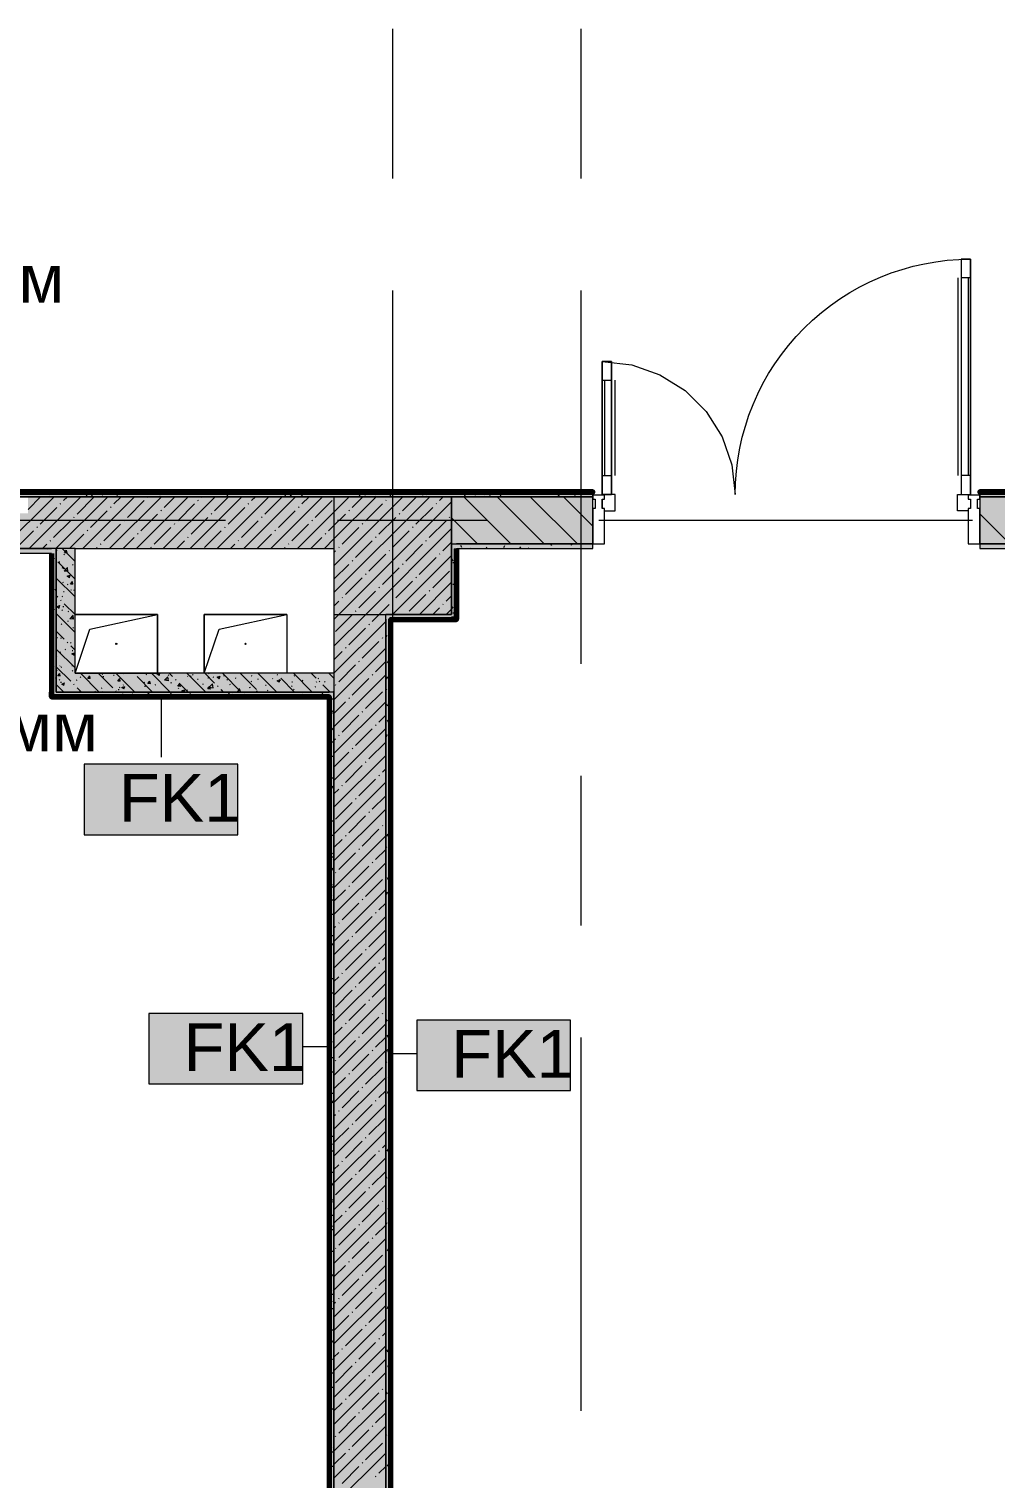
# Model space of a CAD drawing. Header units: millimetres. Extents: x -3817 to 677485, y -22715 to 103890.
# Drawn here: x 598300 to 602409, y 5602 to 11765 of the extents above; entities that cross this region are included whole.
import ezdxf

# ---------------------------------------------------------------- set-up
doc = ezdxf.new("R2010")
doc.units = ezdxf.units.MM
doc.layers.add('PDF _Геометрия', color=7, linetype='Continuous', true_color=0x1d1d1d)
doc.layers.add('PDF _Сплошная заливка', color=7, linetype='Continuous', true_color=0xffffff)
doc.layers.add('PDF _Текст', color=7, linetype='Continuous')
doc.styles.add('PDF GOST-Common', font='arial.ttf')

msp = doc.modelspace()

# ---------------------------------------------------------------- hatches: boundary and pattern name
at = {"layer": 'PDF _Сплошная заливка', "transparency": 33554559}
h = msp.add_hatch(color=256, dxfattribs=at)
h.paths.add_polyline_path([(608595.5, 9776.9), (609225.5, 9776.9), (609225.5, 9796.9), (604783.2, 9796.9), (604771.7, 9776.9), (607975.6, 9776.9)], flags=0)
h.paths.add_polyline_path([(604725.5, 9776.9), (604737, 9796.9), (602340.5, 9796.9), (602340.5, 9776.9), (604720.5, 9776.9)], flags=0)
h.paths.add_polyline_path([(600095.5, 9776.9), (600695.5, 9776.9), (600695.5, 9796.9), (594190.5, 9796.9), (594190.5, 9776.9), (599815.5, 9776.9)], flags=0)
h.paths.add_polyline_path([(592545.5, 9776.9), (592545.5, 9796.9), (590945.5, 9796.9), (590945.5, 9776.9), (591951.7, 9776.9)], flags=0)
for points in [[(599235.3, 9556.9), (599595.5, 9556.9), (599595.5, 9776.9), (598295.5, 9776.9), (598295.5, 9706.9), (597095.5, 9706.9), (597095.5, 9776.9), (595595.5, 9776.9), (595595.5, 9556.9), (598495.5, 9556.9)], [(599595.5, 9276.9), (600095.5, 9276.9), (600095.5, 9776.9), (599595.5, 9776.9), (599595.5, 9736.9)], [(598395.5, 9536.9), (598395.5, 9556.9), (596375.5, 9556.9), (596375.5, 9536.9), (597778.6, 9536.9)], [(598395.5, 8946.9), (598415.5, 8946.9), (598415.5, 9556.9), (598395.5, 9556.9), (598395.5, 9535.9)], [(599595.5, 2276.9), (599815.5, 2276.9), (599815.5, 9276.9), (599595.5, 9276.9), (599595.5, 3178.4)], [(599836.5, 9256.9), (600095.5, 9256.9), (600095.5, 9276.9), (599815.5, 9276.9), (599815.5, 9256.9), (599835.5, 9256.9)], [(599815.5, 2276.9), (599835.5, 2276.9), (599835.5, 9256.9), (599815.5, 9256.9), (599815.5, 3178.4)], [(599575.5, 8946.9), (599595.5, 8946.9), (599595.5, 9026.9), (598495.5, 9026.9), (598495.5, 8946.9), (599235.3, 8946.9)], [(599575.5, 8926.9), (599575.5, 8946.9), (598395.5, 8946.9), (598395.5, 8926.9), (599235.3, 8926.9)], [(599575.5, 2016.9), (599595.5, 2016.9), (599595.5, 8946.9), (599575.5, 8946.9), (599575.5, 2017.9)]]:
    msp.add_hatch(color=256, dxfattribs=at).paths.add_polyline_path(points)
h = msp.add_hatch(color=256, dxfattribs=at)
h.paths.add_polyline_path([(604075.5, 9576.9), (604095.5, 9576.9), (604095.5, 9776.9), (602340.5, 9776.9), (602340.5, 9576.9), (603605.5, 9576.9)], flags=0)
h.paths.add_polyline_path([(600692, 9576.9), (600695.5, 9576.9), (600695.5, 9776.9), (600095.5, 9776.9), (600095.5, 9576.9), (600115.5, 9576.9)], flags=0)
h = msp.add_hatch(color=256, dxfattribs=at)
h.paths.add_polyline_path([(604075.5, 9556.9), (604075.5, 9576.9), (602340.5, 9576.9), (602340.5, 9556.9), (603605.5, 9556.9)], flags=0)
h.paths.add_polyline_path([(600692, 9556.9), (600695.5, 9556.9), (600695.5, 9576.9), (600115.5, 9576.9), (600116.5, 9556.9)], flags=0)

# ---------------------------------------------------------------- linework, layer by layer
at = {"layer": 'PDF _Геометрия', "color": 253, "lineweight": 9, "true_color": 0xaaaaaa}
for points in [[(599845.5, 11130.3), (599845.5, 11765.3)], [(600645.5, 11130.3), (600645.5, 11765.3)], [(602246.5, 10706.9), (602246.5, 9866.9)], [(602300.5, 10706.9), (602260.5, 10706.9)], [(602290.5, 10706.9), (602290.5, 9866.9)], [(599845.5, 9066.5), (599845.5, 10654)], [(600645.5, 9066.5), (600645.5, 10654)], [(600735.5, 10271.9), (600775.5, 10271.9)], [(600745.5, 10271.9), (600745.5, 9866.9)], [(600789.5, 10271.9), (600789.5, 9866.9)], [(600735.5, 9866.9), (600775.5, 9866.9)], [(602300.5, 9866.9), (602260.5, 9866.9)], [(600745.5, 9716.9), (600790.5, 9716.9), (600790.5, 9786.9), (600735.5, 9786.9), (600735.5, 9783.9)], [(600735.5, 9766.9), (600735.5, 9726.9)], [(602290.5, 9716.9), (602245.5, 9716.9), (602245.5, 9786.9), (602300.5, 9786.9), (602300.5, 9783.9)], [(602300.5, 9766.9), (602300.5, 9726.9)], [(597546.4, 9676.9), (599133.9, 9676.9)], [(599610.2, 9676.9), (600245.2, 9676.9)], [(600721.4, 9676.9), (602308.9, 9676.9)], [(599845.5, 7955.3), (599845.5, 8590.3)], [(600645.5, 7955.3), (600645.5, 8590.3)], [(599845.5, 5891.5), (599845.5, 7479)], [(600645.5, 5891.5), (600645.5, 7479)]]:
    msp.add_lwpolyline(points, dxfattribs=at)
msp.add_lwpolyline([(600735.5, 9786.9), (600735.5, 10351.9), (600861.2, 10337.7), (600980.6, 10295.9), (601087.7, 10228.6), (601177.2, 10139.1), (601244.5, 10032), (601286.3, 9912.6), (601300.5, 9786.9, -0.414214), (602300.5, 10786.9), (602300.5, 9786.9)], format="xyb", dxfattribs=at)
for points in [[(602260.5, 9786.9), (602300.5, 9786.9), (602300.5, 10786.9), (602260.5, 10786.9), (602260.5, 9786.9), (602300.5, 9786.9), (602300.5, 10786.9), (602260.5, 10786.9)], [(600775.5, 9786.9), (600735.5, 9786.9), (600735.5, 10351.9), (600775.5, 10351.9), (600775.5, 9786.9), (600775.5, 10351.9), (600735.5, 10351.9), (600735.5, 9786.9)]]:
    msp.add_lwpolyline(points, close=True, dxfattribs=at)
at = {"layer": 'PDF _Геометрия', "color": 9, "lineweight": 9, "true_color": 0xc0c0c0}
for points in [[(600695.5, 9556.9), (600695.5, 9576.9), (600695.5, 9776.9), (600695.5, 9796.9), (594190.5, 9796.9), (594190.5, 9776.9), (594190.5, 9576.9), (594190.5, 9556.9), (595073.3, 9556.9)], [(599815.5, 9776.9), (600095.5, 9776.9), (600095.5, 9576.9), (600095.5, 9276.9), (599815.5, 9276.9)], [(603955, 9796.9), (602340.5, 9796.9), (602340.5, 9776.9), (602340.5, 9576.9), (602340.5, 9556.9), (604075.5, 9556.9)], [(600095.5, 9256.9), (600115.5, 9256.9), (600115.5, 9556.9)], [(596173.9, 8926.9), (596375.5, 8926.9), (596395.5, 8926.9), (596395.5, 9536.9), (598395.5, 9536.9)], [(599835.5, 2297.9), (599835.5, 9256.9)], [(598395.5, 8946.9), (598395.5, 8926.9), (599575.5, 8926.9)]]:
    msp.add_lwpolyline(points, dxfattribs=at)
at = {"layer": 'PDF _Геометрия', "color": 231, "lineweight": 70, "true_color": 0xff80c0}
msp.add_lwpolyline([(595725.5, 9797.9), (594192.1, 9797.9), (594192.1, 9796.9), (595725.5, 9796.9), (600695.5, 9796.9), (600695.5, 9797.9)], close=True, dxfattribs=at)
at = {"layer": 'PDF _Геометрия', "color": 7, "lineweight": 9}
for points in [[(599815.5, 9776.9), (595595.5, 9776.9)], [(600095.5, 9776.9), (599595.5, 9776.9), (599595.5, 9276.9), (600095.5, 9276.9)], [(600695.5, 9776.9), (600095.5, 9776.9)], [(604095.5, 9776.9), (602340.5, 9776.9)], [(599394.5, 9276.9), (599394.5, 9026.9), (599044.5, 9026.9), (599044.5, 9276.9)], [(599187.4, 8640.4), (598534.3, 8640.4), (598534.3, 8340.4), (599187.4, 8340.4)], [(599462.5, 7581), (598809.3, 7581), (598809.3, 7281), (599462.5, 7281)], [(600600, 7552.6), (599946.9, 7552.6), (599946.9, 7252.6), (600600, 7252.6)]]:
    msp.add_lwpolyline(points, close=True, dxfattribs=at)
at = {"layer": 'PDF _Геометрия', "lineweight": 9}
for points in [[(598186, 9556.9), (598406, 9776.9)], [(598295.5, 9723.3), (598349, 9776.9)], [(598300.1, 9556.9), (598520.1, 9776.9)], [(598414.1, 9556.9), (598634.1, 9776.9)], [(598432.4, 9746.3), (598434.8, 9748.6)], [(598446.7, 9760.5), (598463, 9776.9)], [(598503.7, 9703.5), (598575, 9774.8)], [(598528.2, 9556.9), (598748.2, 9776.9)], [(598642.2, 9556.9), (598862.2, 9776.9)], [(598660.5, 9746.3), (598691.1, 9776.9)], [(598717.6, 9689.2), (598788.8, 9760.5)], [(598756.3, 9556.9), (598976.3, 9776.9)], [(598803.1, 9774.8), (598805.2, 9776.9)], [(598870.3, 9556.9), (599090.3, 9776.9)], [(598874.4, 9732), (598919.2, 9776.9)], [(598931.4, 9675), (599002.7, 9746.3)], [(598984.4, 9556.9), (599204.4, 9776.9)], [(599016.9, 9760.5), (599019.3, 9762.9)], [(599031.2, 9774.8), (599033.3, 9776.9)], [(599088.2, 9717.7), (599147.3, 9776.9)], [(599098.4, 9556.9), (599318.4, 9776.9)], [(599212.5, 9556.9), (599432.5, 9776.9)], [(599230.8, 9746.3), (599233.2, 9748.6)], [(599245, 9760.5), (599261.4, 9776.9)], [(599302.1, 9703.5), (599373.3, 9774.8)], [(599326.5, 9556.9), (599546.5, 9776.9)], [(599440.6, 9556.9), (599595.5, 9711.8), (599660.6, 9776.9)], [(599458.9, 9746.3), (599489.5, 9776.9)], [(599515.9, 9689.2), (599587.2, 9760.5)], [(599554.6, 9556.9), (599595.5, 9597.7), (599774.6, 9776.9)], [(599595.5, 9483.7), (599888.7, 9776.9)], [(599595.5, 9369.6), (600002.7, 9776.9)], [(599595.5, 9255.6), (599616.7, 9276.9), (600095.5, 9755.6)], [(599601.4, 9774.8), (599603.5, 9776.9)], [(599672.7, 9732), (599717.6, 9776.9)], [(599729.7, 9675), (599801, 9746.3)], [(599815.3, 9760.5), (599817.7, 9762.9)], [(599829.5, 9774.8), (599831.6, 9776.9)], [(599886.6, 9717.7), (599945.7, 9776.9)], [(600029.1, 9746.3), (600031.5, 9748.6)], [(600043.4, 9760.5), (600059.7, 9776.9)], [(600346.9, 9576.9), (600146.9, 9776.9)], [(600488.3, 9576.9), (600288.3, 9776.9)], [(600629.7, 9576.9), (600429.7, 9776.9)], [(600695.5, 9652.6), (600571.2, 9776.9)], [(598346.9, 9660.7), (598418.2, 9732)], [(598489.5, 9689.2), (598491.8, 9691.6)], [(598560.7, 9646.5), (598632, 9717.7)], [(598646.3, 9732), (598648.6, 9734.4)], [(598703.3, 9675), (598705.7, 9677.3)], [(598774.6, 9632.2), (598845.9, 9703.5)], [(598860.1, 9717.7), (598862.5, 9720.1)], [(598988.4, 9618), (599059.7, 9689.2)], [(599074, 9703.5), (599076.3, 9705.9)], [(599145.2, 9660.7), (599216.5, 9732)], [(599287.8, 9689.2), (599290.2, 9691.6)], [(599359.1, 9646.5), (599430.4, 9717.7)], [(599444.6, 9732), (599447, 9734.4)], [(599501.6, 9675), (599504, 9677.3)], [(599572.9, 9632.2), (599595.5, 9654.7), (599644.2, 9703.5)], [(599658.5, 9717.7), (599660.8, 9720.1)], [(599786.8, 9618), (599858.1, 9689.2)], [(599872.3, 9703.5), (599874.7, 9705.9)], [(599943.6, 9660.7), (600014.9, 9732)], [(600086.1, 9689.2), (600088.5, 9691.6)], [(600205.5, 9576.9), (600095.5, 9686.9)], [(602468.2, 9576.9), (602340.5, 9704.6)], [(598247.1, 9560.9), (598318.4, 9632.2)], [(598332.6, 9646.5), (598335, 9648.8)], [(598403.9, 9603.7), (598475.2, 9675)], [(598471.1, 9556.9), (598532.2, 9618)], [(598546.5, 9632.2), (598548.9, 9634.6)], [(598617.8, 9589.4), (598689, 9660.7)], [(598760.3, 9618), (598762.7, 9620.3)], [(598831.6, 9575.2), (598902.9, 9646.5)], [(598917.1, 9660.7), (598919.5, 9663.1)], [(599045.4, 9560.9), (599116.7, 9632.2)], [(599131, 9646.5), (599133.4, 9648.8)], [(599202.3, 9603.7), (599273.5, 9675)], [(599269.5, 9556.9), (599330.6, 9618)], [(599344.8, 9632.2), (599347.2, 9634.6)], [(599416.1, 9589.4), (599487.4, 9660.7)], [(599558.7, 9618), (599561, 9620.3)], [(599595.5, 9141.5), (599730.8, 9276.9), (600095.5, 9641.5)], [(599630, 9575.2), (599701.2, 9646.5)], [(599715.5, 9660.7), (599717.9, 9663.1)], [(599843.8, 9560.9), (599915.1, 9632.2)], [(599929.3, 9646.5), (599931.7, 9648.8)], [(600000.6, 9603.7), (600071.9, 9675)], [(598357.1, 9556.9), (598375.4, 9575.2)], [(598389.7, 9589.4), (598392, 9591.8)], [(598585.2, 9556.9), (598589.3, 9560.9)], [(598603.5, 9575.2), (598605.9, 9577.6)], [(598699.2, 9556.9), (598746.1, 9603.7)], [(598817.4, 9560.9), (598819.7, 9563.3)], [(598927.3, 9556.9), (598959.9, 9589.4)], [(598974.2, 9603.7), (598976.5, 9606.1)], [(599155.4, 9556.9), (599173.8, 9575.2)], [(599188, 9589.4), (599190.4, 9591.8)], [(599383.5, 9556.9), (599387.6, 9560.9)], [(599401.9, 9575.2), (599404.2, 9577.6)], [(599497.6, 9556.9), (599544.4, 9603.7)], [(599615.7, 9560.9), (599618.1, 9563.3)], [(599687, 9518.2), (599758.3, 9589.4)], [(599772.5, 9603.7), (599774.9, 9606.1)], [(599900.8, 9503.9), (599972.1, 9575.2)], [(599986.4, 9589.4), (599988.7, 9591.8)], [(600057.6, 9546.7), (600095.5, 9584.5)], [(599595.5, 9540.7), (599601.4, 9546.7)], [(599672.7, 9503.9), (599675.1, 9506.3)], [(599744, 9461.1), (599815.3, 9532.4)], [(599829.5, 9546.7), (599831.9, 9549)], [(599844.8, 9276.9), (600095.5, 9527.5)], [(599886.6, 9489.6), (599888.9, 9492)], [(599957.8, 9446.9), (600029.1, 9518.2)], [(600043.4, 9532.4), (600045.7, 9534.8)], [(599595.5, 9426.6), (599658.5, 9489.6)], [(599644.2, 9361.3), (599715.5, 9432.6)], [(599729.7, 9446.9), (599732.1, 9449.2)], [(599801, 9404.1), (599872.3, 9475.4)], [(599943.6, 9432.6), (599946, 9435)], [(600014.9, 9389.9), (600086.1, 9461.1)], [(599701.2, 9304.3), (599772.5, 9375.6)], [(599786.8, 9389.9), (599789.1, 9392.2)], [(599858.1, 9347.1), (599929.3, 9418.4)], [(599958.9, 9276.9), (600095.5, 9413.4)], [(600000.6, 9375.6), (600003, 9378)], [(599595.5, 9312.6), (599615.7, 9332.8)], [(599630, 9347.1), (599632.3, 9349.5)], [(599758.3, 9247.3), (599787.8, 9276.9), (599829.5, 9318.6)], [(599843.8, 9332.8), (599846.2, 9335.2)], [(599915.1, 9290.1), (599986.4, 9361.3)], [(600057.6, 9318.6), (600060, 9320.9)], [(600071.9, 9332.8), (600095.5, 9356.4)], [(599595.5, 9027.5), (599815.5, 9247.5)], [(599601.4, 9204.5), (599672.7, 9275.8)], [(599687, 9290.1), (599689.3, 9292.4)], [(599901.9, 9276.9), (599903.2, 9278.2)], [(600015.9, 9276.9), (600043.4, 9304.3)], [(600072.9, 9276.9), (600095.5, 9299.4)], [(599658.5, 9147.5), (599729.7, 9218.8)], [(599744, 9233), (599746.4, 9235.4)], [(599815.3, 9190.3), (599815.5, 9190.4)], [(599595.5, 8913.4), (599815.5, 9133.4)], [(599644.2, 9133.2), (599646.6, 9135.6)], [(599715.5, 9090.5), (599786.8, 9161.8)], [(599801, 9176), (599803.4, 9178.4)], [(599595.5, 9084.5), (599630, 9119)], [(599615.7, 8990.7), (599687, 9062)], [(599701.2, 9076.2), (599703.6, 9078.6)], [(599772.5, 9033.4), (599815.5, 9076.4)], [(599595.5, 8799.4), (599815.5, 9019.4)], [(599672.7, 8933.7), (599744, 9004.9)], [(599758.3, 9019.2), (599760.6, 9021.6)], [(599601.4, 8976.4), (599603.8, 8978.8)], [(599729.7, 8876.6), (599801, 8947.9)], [(599815.3, 8962.2), (599815.5, 8962.3)], [(599595.5, 8685.3), (599815.5, 8905.3)], [(599595.5, 8856.4), (599644.2, 8905.1)], [(599658.5, 8919.4), (599660.8, 8921.8)], [(599630, 8776.8), (599701.2, 8848.1)], [(599715.5, 8862.4), (599717.9, 8864.7)], [(599786.8, 8819.6), (599815.5, 8848.3)], [(599595.5, 8571.3), (599815.5, 8791.3)], [(599615.7, 8762.6), (599618.1, 8765)], [(599687, 8719.8), (599758.3, 8791.1)], [(599772.5, 8805.4), (599774.9, 8807.7)], [(599595.5, 8742.3), (599601.4, 8748.3)], [(599595.5, 8628.3), (599658.5, 8691.3)], [(599672.7, 8705.6), (599675.1, 8707.9)], [(599744, 8662.8), (599815.3, 8734.1)], [(599595.5, 8457.2), (599815.5, 8677.2)], [(599644.2, 8563), (599715.5, 8634.3)], [(599729.7, 8648.5), (599732.1, 8650.9)], [(599701.2, 8506), (599772.5, 8577.3)], [(599786.8, 8591.5), (599789.1, 8593.9)], [(599801, 8605.8), (599815.5, 8620.2)], [(599595.5, 8343.2), (599815.5, 8563.2)], [(599595.5, 8514.2), (599615.7, 8534.5)], [(599630, 8548.7), (599632.3, 8551.1)], [(599758.3, 8448.9), (599815.5, 8506.2)], [(599595.5, 8229.1), (599815.5, 8449.1)], [(599601.4, 8406.2), (599672.7, 8477.5)], [(599687, 8491.7), (599689.3, 8494.1)], [(599658.5, 8349.2), (599729.7, 8420.4)], [(599744, 8434.7), (599746.4, 8437.1)], [(599815.3, 8391.9), (599815.5, 8392.1)], [(599595.5, 8115.1), (599815.5, 8335.1)], [(599595.5, 8286.2), (599630, 8320.6)], [(599644.2, 8334.9), (599646.6, 8337.3)], [(599715.5, 8292.1), (599786.8, 8363.4)], [(599801, 8377.7), (599803.4, 8380)], [(599615.7, 8192.3), (599687, 8263.6)], [(599701.2, 8277.9), (599703.6, 8280.2)], [(599772.5, 8235.1), (599815.5, 8278.1)], [(599595.5, 8001), (599815.5, 8221)], [(599672.7, 8135.3), (599744, 8206.6)], [(599758.3, 8220.8), (599760.6, 8223.2)], [(599601.4, 8178.1), (599603.8, 8180.4)], [(599729.7, 8078.3), (599801, 8149.6)], [(599815.3, 8163.8), (599815.5, 8164)], [(599595.5, 7887), (599815.5, 8107)], [(599595.5, 8058.1), (599644.2, 8106.8)], [(599658.5, 8121.1), (599660.8, 8123.4)], [(599630, 7978.5), (599701.2, 8049.8)], [(599715.5, 8064), (599717.9, 8066.4)], [(599786.8, 8021.3), (599815.5, 8050)], [(599595.5, 7772.9), (599815.5, 7992.9)], [(599615.7, 7964.2), (599618.1, 7966.6)], [(599687, 7921.5), (599758.3, 7992.7)], [(599772.5, 8007), (599774.9, 8009.4)], [(599595.5, 7944), (599601.4, 7950)], [(599595.5, 7830), (599658.5, 7893)], [(599672.7, 7907.2), (599675.1, 7909.6)], [(599744, 7864.4), (599815.3, 7935.7)], [(599595.5, 7658.9), (599815.5, 7878.9)], [(599644.2, 7764.7), (599715.5, 7835.9)], [(599729.7, 7850.2), (599732.1, 7852.6)], [(599701.2, 7707.6), (599772.5, 7778.9)], [(599786.8, 7793.2), (599789.1, 7795.5)], [(599801, 7807.4), (599815.5, 7821.9)], [(599595.5, 7544.8), (599815.5, 7764.8)], [(599595.5, 7715.9), (599615.7, 7736.1)], [(599630, 7750.4), (599632.3, 7752.8)], [(599758.3, 7650.6), (599815.5, 7707.8)], [(599595.5, 7430.8), (599815.5, 7650.8)], [(599601.4, 7607.8), (599672.7, 7679.1)], [(599687, 7693.4), (599689.3, 7695.7)], [(599658.5, 7550.8), (599729.7, 7622.1)], [(599744, 7636.3), (599746.4, 7638.7)], [(599801, 7579.3), (599803.4, 7581.7)], [(599815.3, 7593.6), (599815.5, 7593.8)], [(599595.5, 7316.7), (599815.5, 7536.7)], [(599595.5, 7487.8), (599630, 7522.3)], [(599644.2, 7536.6), (599646.6, 7538.9)], [(599715.5, 7493.8), (599786.8, 7565.1)], [(599615.7, 7394), (599687, 7465.3)], [(599701.2, 7479.5), (599703.6, 7481.9)], [(599772.5, 7436.8), (599815.5, 7479.7)], [(599595.5, 7202.7), (599815.5, 7422.7)], [(599672.7, 7337), (599744, 7408.2)], [(599758.3, 7422.5), (599760.6, 7424.9)], [(599601.4, 7379.7), (599603.8, 7382.1)], [(599729.7, 7279.9), (599801, 7351.2)], [(599815.3, 7365.5), (599815.5, 7365.7)], [(599595.5, 7088.6), (599815.5, 7308.6)], [(599595.5, 7259.7), (599644.2, 7308.5)], [(599658.5, 7322.7), (599660.8, 7325.1)], [(599630, 7180.1), (599701.2, 7251.4)], [(599715.5, 7265.7), (599717.9, 7268.1)], [(599786.8, 7222.9), (599815.5, 7251.6)], [(599595.5, 6974.6), (599815.5, 7194.6)], [(599595.5, 7145.7), (599601.4, 7151.6)], [(599615.7, 7165.9), (599618.1, 7168.3)], [(599687, 7123.1), (599758.3, 7194.4)], [(599772.5, 7208.7), (599774.9, 7211)], [(599595.5, 7031.6), (599658.5, 7094.6)], [(599672.7, 7108.9), (599675.1, 7111.2)], [(599744, 7066.1), (599815.3, 7137.4)], [(599595.5, 6860.5), (599815.5, 7080.5)], [(599644.2, 6966.3), (599715.5, 7037.6)], [(599729.7, 7051.8), (599732.1, 7054.2)], [(599595.5, 6746.5), (599815.5, 6966.5)], [(599701.2, 6909.3), (599772.5, 6980.6)], [(599786.8, 6994.8), (599789.1, 6997.2)], [(599801, 7009.1), (599815.5, 7023.5)], [(599595.5, 6917.6), (599615.7, 6937.8)], [(599630, 6952), (599632.3, 6954.4)], [(599758.3, 6852.3), (599815.5, 6909.5)], [(599595.5, 6632.4), (599815.5, 6852.4)], [(599601.4, 6809.5), (599672.7, 6880.8)], [(599687, 6895), (599689.3, 6897.4)], [(599658.5, 6752.5), (599729.7, 6823.7)], [(599744, 6838), (599746.4, 6840.4)], [(599801, 6781), (599803.4, 6783.3)], [(599815.3, 6795.2), (599815.5, 6795.4)], [(599595.5, 6518.4), (599815.5, 6738.4)], [(599595.5, 6689.5), (599630, 6724)], [(599644.2, 6738.2), (599646.6, 6740.6)], [(599715.5, 6695.4), (599786.8, 6766.7)], [(599615.7, 6595.6), (599687, 6666.9)], [(599701.2, 6681.2), (599703.6, 6683.6)], [(599772.5, 6638.4), (599815.5, 6681.4)], [(599595.5, 6404.3), (599815.5, 6624.3)], [(599672.7, 6538.6), (599744, 6609.9)], [(599758.3, 6624.2), (599760.6, 6626.5)], [(599601.4, 6581.4), (599603.8, 6583.8)], [(599729.7, 6481.6), (599801, 6552.9)], [(599815.3, 6567.1), (599815.5, 6567.3)], [(599595.5, 6290.3), (599815.5, 6510.3)], [(599595.5, 6461.4), (599644.2, 6510.1)], [(599658.5, 6524.4), (599660.8, 6526.7)], [(599630, 6381.8), (599701.2, 6453.1)], [(599715.5, 6467.3), (599717.9, 6469.7)], [(599772.5, 6410.3), (599774.9, 6412.7)], [(599786.8, 6424.6), (599815.5, 6453.3)], [(599595.5, 6176.2), (599815.5, 6396.2)], [(599595.5, 6347.3), (599601.4, 6353.3)], [(599615.7, 6367.5), (599618.1, 6369.9)], [(599687, 6324.8), (599758.3, 6396.1)], [(599595.5, 6233.3), (599658.5, 6296.3)], [(599672.7, 6310.5), (599675.1, 6312.9)], [(599744, 6267.8), (599815.3, 6339)], [(599595.5, 6062.2), (599815.5, 6282.2)], [(599644.2, 6168), (599715.5, 6239.2)], [(599729.7, 6253.5), (599732.1, 6255.9)], [(599801, 6210.7), (599815.5, 6225.2)], [(599595.5, 5948.1), (599815.5, 6168.1)], [(599701.2, 6110.9), (599772.5, 6182.2)], [(599786.8, 6196.5), (599789.1, 6198.8)], [(599595.5, 6119.2), (599615.7, 6139.4)], [(599630, 6153.7), (599632.3, 6156.1)], [(599758.3, 6053.9), (599815.5, 6111.1)], [(599595.5, 5834.1), (599815.5, 6054.1)], [(599601.4, 6011.1), (599672.7, 6082.4)], [(599687, 6096.7), (599689.3, 6099.1)], [(599744, 6039.7), (599746.4, 6042)], [(599658.5, 5954.1), (599729.7, 6025.4)], [(599801, 5982.6), (599803.4, 5985)], [(599815.3, 5996.9), (599815.5, 5997.1)], [(599595.5, 5720), (599815.5, 5940)], [(599595.5, 5891.1), (599630, 5925.6)], [(599644.2, 5939.9), (599646.6, 5942.2)], [(599715.5, 5897.1), (599786.8, 5968.4)], [(599615.7, 5797.3), (599687, 5868.6)], [(599701.2, 5882.8), (599703.6, 5885.2)], [(599772.5, 5840.1), (599815.5, 5883)], [(599595.5, 5606), (599815.5, 5826)], [(599672.7, 5740.3), (599744, 5811.6)], [(599758.3, 5825.8), (599760.6, 5828.2)], [(599601.4, 5783), (599603.8, 5785.4)], [(599729.7, 5683.3), (599801, 5754.5)], [(599815.3, 5768.8), (599815.5, 5769)], [(599595.5, 5491.9), (599815.5, 5711.9)], [(599595.5, 5663), (599644.2, 5711.8)], [(599658.5, 5726), (599660.8, 5728.4)], [(599715.5, 5669), (599717.9, 5671.4)], [(599630, 5583.5), (599701.2, 5654.7)], [(599772.5, 5612), (599774.9, 5614.3)], [(599786.8, 5626.2), (599815.5, 5654.9)]]:
    msp.add_lwpolyline(points, dxfattribs=at)
at = {"layer": 'PDF _Геометрия', "color": 253, "lineweight": 9, "true_color": 0x9b9b9b}
for points in [[(598340.6, 9796.7), (598335.6, 9788)], [(598391.4, 9783.6), (598386.4, 9792.3)], [(598446.2, 9796.9), (598445.2, 9795.1)], [(598544.7, 9784.5), (598540.3, 9776.9)], [(598569.1, 9780.6), (598564.1, 9789.3)], [(598606.5, 9776.9), (598605.7, 9778.2)], [(598612.7, 9780.4), (598610.7, 9776.9)], [(598676.9, 9776.9), (598673.7, 9782.3)], [(598692.6, 9796.9), (598691, 9794)], [(598763, 9796.9), (598759, 9789.9)], [(598852.8, 9776.9), (598851.4, 9779.3)], [(598858.5, 9779.3), (598857, 9776.9)], [(598950.9, 9789.9), (598946.9, 9796.9)], [(599145.8, 9789.4), (599140.8, 9780.7)], [(599185.3, 9796.9), (599182.4, 9791.8)], [(599264.7, 9795.1), (599263.6, 9796.9)], [(599349.9, 9777.1), (599349.8, 9776.9)], [(599374.3, 9788), (599369.3, 9796.7)], [(599391.6, 9788.3), (599386.5, 9779.6)], [(599416, 9776.9), (599410.9, 9785.6)], [(599459.6, 9784.2), (599455.4, 9776.9)], [(599510.4, 9796.2), (599510, 9796.9)], [(599607.7, 9796.9), (599605.9, 9793.7)], [(599688.1, 9793.2), (599686, 9796.9)], [(599705.3, 9783.1), (599701.7, 9776.9)], [(599729.7, 9782), (599724.7, 9790.7)], [(599773.4, 9779), (599772.1, 9776.9)], [(599797.8, 9786.1), (599792.7, 9794.8)], [(599838.3, 9776.9), (599834.4, 9783.7)], [(599975.5, 9783.1), (599970.4, 9791.8)], [(599992.7, 9793.2), (599987.7, 9784.5)], [(600030, 9796.9), (600029.3, 9795.6)], [(600153.2, 9780.1), (600148.1, 9788.8)], [(600190.3, 9776.9), (600189.8, 9777.7)], [(600196.8, 9780.9), (600194.5, 9776.9)], [(600238.4, 9792.1), (600233.4, 9783.4)], [(600260.7, 9776.9), (600257.8, 9781.8)], [(600306.5, 9788), (600301.4, 9779.3)], [(600436.6, 9776.9), (600435.5, 9778.8)], [(600535, 9789.4), (600530.7, 9796.9)], [(600552.2, 9786.9), (600547.2, 9778.2)], [(600620.2, 9782.8), (600616.8, 9776.9)], [(598378.1, 9556.9), (598376.1, 9553.5)], [(600139, 9560.8), (600134, 9569.5)], [(600176.5, 9556.9), (600175.6, 9558.3)], [(600246.9, 9556.9), (600243.7, 9562.4)], [(600320.6, 9568.7), (600315.6, 9559.9)], [(600388.7, 9564.6), (600384.2, 9556.9)], [(600422.9, 9556.9), (600421.4, 9559.4)], [(600520.8, 9570.1), (600516.9, 9576.9)], [(600606.9, 9576.9), (600603, 9570)], [(602355.5, 9557.8), (602365.6, 9557.8)], [(598395.5, 9527.3), (598403.2, 9527.3)], [(598407.7, 9511.5), (598402.7, 9520.2)], [(600101.5, 9503.9), (600096.4, 9512.6)], [(600100, 9496.9), (600110.1, 9496.9)], [(598399.4, 9410.9), (598395.5, 9404.1)], [(598395.5, 9405.4), (598403.2, 9405.4)], [(598415.5, 9376.2), (598410.9, 9384.1)], [(600100, 9405.4), (600110.1, 9405.4)], [(598395.5, 9314), (598403.2, 9314)], [(600100.2, 9308.8), (600095.5, 9300.6)], [(598406.4, 9301.2), (598401.4, 9292.5)], [(599856.8, 9257.1), (599851.8, 9265.8)], [(600032.9, 9256.9), (600029.5, 9262.8)], [(600100, 9283.5), (600110.1, 9283.5)], [(598395.5, 9192.1), (598403.2, 9192.1)], [(599819.9, 9189), (599815.5, 9181.4)], [(598401.7, 9156.1), (598396.7, 9164.8)], [(599825.7, 9131.1), (599835.5, 9131.1)], [(599834.5, 9173.8), (599829.5, 9182.5)], [(598395.5, 9070.1), (598403.2, 9070.1)], [(599827, 9079.4), (599821.9, 9070.7)], [(599825.7, 9070.1), (599835.5, 9070.1)], [(599835.5, 9111.2), (599833.6, 9114.5)], [(598405.3, 9055.5), (598400.3, 9046.7)], [(598415.5, 9012), (598411.5, 9005.1)], [(599822.9, 9011.3), (599817.9, 9002.6)], [(599831.5, 8996.1), (599826.5, 9004.8)], [(598395.5, 8978.7), (598403.2, 8978.7)], [(598423.6, 8948.2), (598433.7, 8948.2)], [(598518.6, 8946.9), (598517.1, 8944.2)], [(598523.7, 8944.9), (598522.6, 8946.9)], [(598576, 8948.2), (598586.1, 8948.2)], [(598667.5, 8948.2), (598677.5, 8948.2)], [(598701.4, 8941.9), (598698.5, 8946.9)], [(598743, 8930.8), (598738, 8939.5)], [(598758.9, 8948.2), (598769, 8948.2)], [(598811, 8934.9), (598806, 8943.6)], [(598903.9, 8943.6), (598898.9, 8934.9)], [(598941, 8946.9), (598940.5, 8946)], [(598941.8, 8948.2), (598951.8, 8948.2)], [(598988.7, 8931.9), (598983.7, 8940.6)], [(599033.2, 8948.2), (599043.3, 8948.2)], [(599094.2, 8948.2), (599104.2, 8948.2)], [(599149.6, 8942.5), (599144.6, 8933.8)], [(599166.4, 8928.9), (599161.4, 8937.6)], [(599217.7, 8938.4), (599212.6, 8929.7)], [(599246.6, 8948.2), (599256.6, 8948.2)], [(599338, 8948.2), (599348.1, 8948.2)], [(599429.5, 8948.2), (599439.5, 8948.2)], [(599463.4, 8937.3), (599458.4, 8928.6)], [(599548.2, 8938.1), (599543.2, 8946.9)], [(599820.4, 8954.5), (599815.5, 8963)], [(599825.7, 8978.7), (599835.5, 8978.7)], [(599834, 8969.7), (599829, 8961)], [(598428.5, 8926.9), (598424.2, 8934.3)], [(598616.5, 8933.5), (598612.7, 8926.9)], [(598684.5, 8929.5), (598683.1, 8926.9)], [(598850.9, 8926.9), (598847.6, 8932.4)], [(599108, 8931.3), (599105.4, 8926.9)], [(599273.2, 8926.9), (599271.1, 8930.5)], [(599449.2, 8926.9), (599448.8, 8927.5)], [(599531.4, 8933.2), (599527.7, 8926.9)], [(599581.9, 8917.7), (599591.9, 8917.7)], [(599824.5, 8886.4), (599819.4, 8895.2)], [(599594, 8859), (599588.9, 8867.7)], [(599595.4, 8861.1), (599590.3, 8852.4)], [(599828.5, 8818.4), (599823.5, 8827.1)], [(599591.3, 8793.1), (599586.3, 8784.4)], [(599817.4, 8776.8), (599815.5, 8780.1)], [(599821.8, 8765.6), (599816.8, 8756.9)], [(599825.7, 8795.8), (599835.5, 8795.8)], [(599581.9, 8734.9), (599591.9, 8734.9)], [(599825.7, 8734.9), (599835.5, 8734.9)], [(599832.9, 8724), (599827.9, 8715.3)], [(599579.8, 8639.6), (599575.5, 8647.2)], [(599581.9, 8673.9), (599591.9, 8673.9)], [(599825.7, 8643.4), (599835.5, 8643.4)], [(599581.9, 8582.5), (599591.9, 8582.5)], [(599590.2, 8547.4), (599585.2, 8538.6)], [(599833.7, 8504.6), (599828.7, 8513.4)], [(599816.6, 8451.8), (599815.5, 8449.9)], [(599825.7, 8460.5), (599835.5, 8460.5)], [(599581.9, 8399.6), (599591.9, 8399.6)], [(599825.7, 8399.6), (599835.5, 8399.6)], [(599577.9, 8343.3), (599575.5, 8339)], [(599581.9, 8338.6), (599591.9, 8338.6)], [(599823.7, 8342.2), (599818.7, 8333.5)], [(599589.1, 8257.8), (599584.1, 8266.5)], [(599595.5, 8307.7), (599595.2, 8308.2)], [(599819.6, 8285.3), (599815.5, 8292.4)], [(599825.7, 8308.1), (599835.5, 8308.1)], [(599585, 8233.6), (599580, 8224.9)], [(599581.9, 8247.2), (599591.9, 8247.2)], [(599593.2, 8189.8), (599588.1, 8198.5)], [(599580.9, 8165.6), (599575.9, 8156.8)], [(599827.7, 8149.2), (599822.7, 8157.9)], [(599586.1, 8080.1), (599581.1, 8088.8)], [(599592.1, 8123.9), (599587.1, 8115.2)], [(599595.5, 8124.8), (599592.2, 8130.5)], [(599822.6, 8096.4), (599817.6, 8087.7)], [(599825.7, 8125.3), (599835.5, 8125.3)], [(599581.9, 8064.3), (599591.9, 8064.3)], [(599825.7, 8064.3), (599835.5, 8064.3)], [(599833.7, 8054.8), (599828.7, 8046.1)], [(599579, 7970.4), (599575.5, 7976.6)], [(599581.9, 8003.3), (599591.9, 8003.3)], [(599825.7, 7972.9), (599835.5, 7972.9)], [(599579.8, 7919.8), (599575.5, 7912.2)], [(599583.1, 7902.4), (599578.1, 7911.1)], [(599581.9, 7911.9), (599591.9, 7911.9)], [(599591, 7878.2), (599586, 7869.5)], [(599835.5, 7874.9), (599831.7, 7868.4)], [(599825.7, 7790), (599835.5, 7790)], [(599835.5, 7770.1), (599832, 7776.1)], [(599581.9, 7729), (599591.9, 7729)], [(599825.7, 7729), (599835.5, 7729)], [(599581.9, 7668.1), (599591.9, 7668.1)], [(599588.3, 7588.6), (599583.3, 7597.3)], [(599825.7, 7637.6), (599835.5, 7637.6)], [(599834, 7589.7), (599829, 7598.4)], [(599835.5, 7631.1), (599830.6, 7622.6)], [(599581.9, 7576.6), (599591.9, 7576.6)], [(599822.9, 7548.1), (599817.8, 7556.8)], [(599581.7, 7496.4), (599576.7, 7487.7)], [(599595.5, 7454.3), (599591.4, 7461.3)], [(599826.9, 7480.1), (599821.9, 7488.8)], [(599823.4, 7427.3), (599818.4, 7418.5)], [(599825.7, 7454.7), (599835.5, 7454.7)], [(599831, 7412), (599826, 7420.7)], [(599581.9, 7393.7), (599591.9, 7393.7)], [(599819.9, 7370.4), (599815.5, 7378)], [(599825.7, 7393.7), (599835.5, 7393.7)], [(599581.9, 7332.8), (599591.9, 7332.8)], [(599830.5, 7317.6), (599825.4, 7308.9)], [(599825.7, 7302.3), (599835.5, 7302.3)], [(599580.6, 7250.7), (599575.6, 7241.9)], [(599582.3, 7233.2), (599577.3, 7241.9)], [(599581.9, 7241.3), (599591.9, 7241.3)], [(599826.4, 7249.6), (599821.3, 7240.8)], [(599591.8, 7209), (599586.8, 7200.3)], [(599816.9, 7192.7), (599815.5, 7195.1)], [(599835.5, 7204.3), (599832.5, 7199.2)], [(599595.5, 7093.4), (599593.8, 7090.6)], [(599825.7, 7119.4), (599835.5, 7119.4)], [(599835.5, 7099.5), (599831.2, 7107)], [(599581.9, 7058.5), (599591.9, 7058.5)], [(599594.8, 7031.3), (599589.8, 7022.6)], [(599825.7, 7058.5), (599835.5, 7058.5)], [(599581.9, 6997.5), (599591.9, 6997.5)], [(599825.3, 7003.8), (599820.3, 6995.1)], [(599825.7, 6967), (599835.5, 6967)], [(599581.9, 6906.1), (599591.9, 6906.1)], [(599835.5, 6960.5), (599831.4, 6953.5)], [(599591.6, 6851.4), (599586.5, 6860.1)], [(599822.1, 6878.9), (599817, 6887.6)], [(599593.7, 6785.6), (599588.7, 6776.9)], [(599595.5, 6783.7), (599590.6, 6792.1)], [(599825.7, 6784.1), (599835.5, 6784.1)], [(599581.9, 6723.2), (599591.9, 6723.2)], [(599595.5, 6722.8), (599594.7, 6724.1)], [(599830.2, 6742.9), (599825.2, 6751.6)], [(599825.7, 6723.2), (599835.5, 6723.2)], [(599581.9, 6662.2), (599591.9, 6662.2)], [(599588.6, 6673.7), (599583.5, 6682.4)], [(599820.1, 6690.1), (599815.5, 6682)], [(599577.4, 6632.1), (599575.5, 6635.5)], [(599816, 6622), (599815.5, 6621.1)], [(599825.7, 6631.7), (599835.5, 6631.7)], [(599581.4, 6581.5), (599576.4, 6572.8)], [(599581.5, 6564.1), (599576.5, 6572.8)], [(599581.9, 6570.8), (599591.9, 6570.8)], [(599827.2, 6580.4), (599822.1, 6571.7)], [(599585.6, 6496), (599580.6, 6504.7)], [(599588.5, 6471.8), (599583.5, 6463.1)], [(599816.1, 6523.5), (599815.5, 6524.6)], [(599825.7, 6448.9), (599835.5, 6448.9)], [(599584.4, 6403.8), (599579.4, 6395.1)], [(599581.9, 6387.9), (599591.9, 6387.9)], [(599595.5, 6361.9), (599590.6, 6353.4)], [(599825.7, 6387.9), (599835.5, 6387.9)], [(599835.5, 6368), (599834.5, 6369.8)], [(599581.9, 6326.9), (599591.9, 6326.9)], [(599826.1, 6334.6), (599821.1, 6325.9)], [(599825.7, 6296.5), (599835.5, 6296.5)], [(599835.5, 6289.9), (599832.2, 6284.3)], [(599581.9, 6235.5), (599591.9, 6235.5)], [(599590.8, 6182.3), (599585.7, 6191)], [(599835.5, 6185.1), (599831.5, 6192.1)], [(599583.3, 6158), (599578.3, 6149.3)], [(599594.5, 6116.4), (599589.5, 6107.7)], [(599825.3, 6141.7), (599820.3, 6150.4)], [(599825.7, 6113.6), (599835.5, 6113.6)], [(599835.5, 6107.1), (599835.2, 6106.6)], [(599581.9, 6052.6), (599591.9, 6052.6)], [(599595.5, 6052.2), (599593.9, 6054.9)], [(599829.4, 6073.7), (599824.4, 6082.4)], [(599825.7, 6052.6), (599835.5, 6052.6)], [(599581.9, 5991.7), (599591.9, 5991.7)], [(599833.5, 6005.7), (599828.5, 6014.4)], [(599576.6, 5962.9), (599575.5, 5964.9)], [(599816.8, 5952.8), (599815.5, 5950.5)], [(599822.4, 5964), (599817.3, 5972.7)], [(599825.7, 5961.2), (599835.5, 5961.2)], [(599581.9, 5900.2), (599591.9, 5900.2)], [(599835.5, 5863.2), (599834.1, 5860.9)], [(599578.2, 5844.3), (599575.5, 5839.6)], [(599584.8, 5826.9), (599579.8, 5835.6)], [(599585.2, 5734.6), (599580.2, 5725.9)], [(599819.4, 5786.3), (599815.5, 5793.1)], [(599825.7, 5778.3), (599835.5, 5778.3)], [(599581.9, 5717.3), (599591.9, 5717.3)], [(599815.7, 5707.1), (599815.5, 5706.7)], [(599825.7, 5717.3), (599835.5, 5717.3)], [(599835.5, 5697.5), (599833.7, 5700.6)], [(599581.9, 5656.4), (599591.9, 5656.4)], [(599826.9, 5665.5), (599821.9, 5656.8)], [(599825.7, 5625.9), (599835.5, 5625.9)]]:
    msp.add_lwpolyline(points, dxfattribs=at)
at = {"layer": 'PDF _Геометрия', "color": 7, "lineweight": 20}
for points in [[(600735.5, 9766.9), (600745.5, 9766.9), (600745.5, 9783.9), (600695.5, 9783.9), (600695.5, 9766.9), (600705.5, 9766.9), (600705.5, 9726.9), (600695.5, 9726.9), (600695.5, 9576.9), (600745.5, 9576.9), (600745.5, 9726.9), (600735.5, 9726.9)], [(602330.5, 9726.9), (602330.5, 9766.9), (602340.5, 9766.9), (602340.5, 9783.9), (602290.5, 9783.9), (602290.5, 9766.9), (602300.5, 9766.9), (602300.5, 9726.9), (602290.5, 9726.9), (602290.5, 9576.9), (602340.5, 9576.9), (602340.5, 9726.9)]]:
    msp.add_lwpolyline(points, close=True, dxfattribs=at)
at = {"layer": 'PDF _Геометрия', "color": 231, "lineweight": 70, "true_color": 0xff80c0}
for points in [[(604737.6, 9797.9), (604715.5, 9797.9), (603955, 9797.9), (602340.5, 9797.9), (602340.5, 9796.9), (603955, 9796.9)], [(600117.9, 2016.9), (600345.5, 2016.9), (600345.5, 2017.9), (600118.9, 2017.9), (600118.9, 2297.9), (600117.9, 2297.9), (599836.5, 2297.9), (599836.5, 9255.9), (600116.5, 9255.9), (600116.5, 9256.9), (600116.5, 9555.9)], [(600115.5, 9556.9), (600115.5, 9256.9), (600095.5, 9256.9)], [(598394.5, 9535.9), (598394.5, 8925.9), (598395.5, 8925.9), (599574.5, 8925.9), (599574.5, 2017.9), (599574.5, 2016.9), (599575.5, 2016.9)], [(599835.5, 9256.9), (599835.5, 2297.9)], [(599575.5, 8926.9), (598395.5, 8926.9), (598395.5, 8946.9)]]:
    msp.add_lwpolyline(points, dxfattribs=at)
at = {"layer": 'PDF _Геометрия', "color": 7, "lineweight": 9}
for points in [[(596375.5, 9536.9), (596375.5, 8946.9), (596375.5, 9536.9), (596375.5, 9556.9), (598395.5, 9556.9), (596375.5, 9556.9), (596295.5, 9556.9)], [(598495.5, 9556.9), (598415.5, 9556.9), (598395.5, 9556.9)], [(600095.5, 9576.9), (600115.5, 9576.9), (600695.5, 9576.9), (600115.5, 9576.9)], [(600116.5, 9556.9), (600695.5, 9556.9)], [(604075.5, 9576.9), (602340.5, 9576.9), (604075.5, 9576.9), (604095.5, 9576.9)], [(598395.5, 9535.9), (598395.5, 8946.9)], [(598495.5, 9276.9), (598845.5, 9276.9), (598845.5, 9026.9), (598495.5, 9026.9), (598845.5, 9026.9), (598845.5, 9276.9)], [(598495.5, 9026.9), (598558, 9214.4), (598845.5, 9276.9), (598845.5, 9026.9)], [(598495.5, 9276.9), (598845.5, 9276.9), (598495.5, 9276.9)], [(599394.5, 9276.9), (599394.5, 9026.9), (599044.5, 9026.9), (599044.5, 9276.9), (599394.5, 9276.9), (599044.5, 9276.9), (599044.5, 9026.9), (599107, 9214.4), (599394.5, 9276.9), (599394.5, 9026.9)], [(599815.5, 9256.9), (599815.5, 2276.9), (599815.5, 9256.9), (599815.5, 9276.9)], [(599836.5, 9256.9), (600095.5, 9256.9)], [(599595.5, 9026.9), (599595.5, 8946.9), (599595.5, 2016.9), (599595.5, 1976.9)], [(599595.5, 2016.9), (599595.5, 8946.9), (599575.5, 8946.9)], [(598860.9, 8926.4), (598860.9, 8670.5)], [(599575.5, 8925.9), (599575.5, 2017.9)], [(599575, 7439.1), (599462.5, 7439.1)], [(599836, 7410.8), (599946.9, 7410.8)]]:
    msp.add_lwpolyline(points, dxfattribs=at)
at = {"layer": 'PDF _Геометрия', "color": 9, "lineweight": 9, "true_color": 0xc0c0c0}
for points in [[(598415.5, 9556.9), (598415.5, 8946.9), (598495.5, 8946.9), (599575.5, 8946.9), (598415.5, 8946.9)], [(599595.5, 9556.9), (599595.5, 9026.9), (598495.5, 9026.9), (598495.5, 9556.9)]]:
    msp.add_lwpolyline(points, close=True, dxfattribs=at)
at = {"layer": 'PDF _Геометрия', "color": 252, "lineweight": 9, "true_color": 0x878787}
for points in [[(598495.5, 9502.2), (598440.8, 9556.9)], [(598416.1, 9550.9), (598418.5, 9548.6)], [(598495.5, 9426.8), (598421.6, 9500.7)], [(598427.2, 9499.9), (598430.6, 9500.4)], [(598447.2, 9530.5), (598449.9, 9532.5)], [(598450.8, 9539.9), (598459.4, 9550.1)], [(598450.8, 9539.9), (598461.4, 9539)], [(598461.4, 9538.9), (598459.4, 9550.1)], [(598495.5, 9351.4), (598415.5, 9431.4)], [(598439.4, 9476.4), (598442.2, 9474.6)], [(598445.1, 9471.3), (598447.7, 9473.3)], [(598465, 9458.8), (598449.2, 9461.2), (598463.1, 9475.7)], [(598470.9, 9433), (598462, 9439), (598474.5, 9443.8)], [(598465, 9458.8), (598463.1, 9475.7)], [(598470.9, 9433), (598474.5, 9443.8)], [(598484, 9488.7), (598486.5, 9486.4)], [(598492.7, 9444.6), (598495.5, 9445)], [(598442.9, 9412.1), (598445.6, 9414.1)], [(598446, 9374.5), (598449.3, 9374.9)], [(598461.4, 9405.9), (598464.3, 9404.1)], [(598486.1, 9405.2), (598475.5, 9406.2), (598484, 9416.4)], [(598476.6, 9382.6), (598479.1, 9380.3)], [(598486.1, 9405.2), (598484, 9416.4)], [(598490.5, 9380.3), (598493.8, 9380.8)], [(598421.6, 9349.9), (598415.5, 9356)], [(598415.6, 9325.7), (598418, 9323.5)], [(598418.7, 9310.1), (598431.2, 9314.9)], [(598418.7, 9310.1), (598427.6, 9304.1)], [(598426.8, 9315.1), (598429.6, 9313.3)], [(598427.6, 9304.1), (598431.2, 9314.8)], [(598436.7, 9334.8), (598434.1, 9337.3)], [(598440.7, 9352.9), (598443.4, 9354.9)], [(598443.7, 9310.2), (598447, 9310.6)], [(598495.5, 9276), (598449.2, 9322.2)], [(598495.5, 9200.5), (598415.5, 9280.5)], [(598438.6, 9293.7), (598441.2, 9295.7)], [(598464.3, 9291.2), (598467.1, 9289.4)], [(598464.3, 9248.9), (598467.6, 9249.4)], [(598488.6, 9256.2), (598472.8, 9258.6), (598486.6, 9273.1)], [(598483.5, 9263.5), (598485.9, 9261.2)], [(598488.6, 9256.1), (598486.6, 9273)], [(598449.2, 9171.3), (598415.5, 9205.1)], [(598436.4, 9234.5), (598439.1, 9236.6)], [(598486.4, 9220.7), (598489.2, 9218.9)], [(598495.5, 9049.6), (598415.5, 9129.6)], [(598417.5, 9178.8), (598420.8, 9179.3)], [(598434.2, 9175.3), (598436.9, 9177.4)], [(598451.7, 9129.8), (598454.6, 9128)], [(598464.3, 9156.3), (598461.8, 9158.8)], [(598476.1, 9157.4), (598478.6, 9155.2)], [(598495.5, 9125.1), (598476.9, 9143.7)], [(598483, 9123.5), (598486.3, 9123.9)], [(598415.5, 9100.2), (598417.5, 9098.3)], [(598432.1, 9116.1), (598434.7, 9118.2)], [(598490.5, 9103.6), (598481.6, 9109.6), (598494.1, 9114.3)], [(598489.2, 9106), (598492, 9104.2)], [(598490.5, 9103.6), (598494.1, 9114.3)], [(598476.9, 8992.8), (598415.5, 9054.2)], [(598416.4, 9039.5), (598419.2, 9037.7)], [(598432.6, 9015.2), (598422, 9016.1), (598430.5, 9026.3)], [(598427.8, 8997.8), (598430.4, 8999.8)], [(598429.9, 9056.9), (598432.6, 9059)], [(598432.6, 9015.1), (598430.5, 9026.3)], [(598436.2, 9053.4), (598439.6, 9053.8)], [(598480.8, 9059.2), (598484.1, 9059.7)], [(598482.9, 9038.4), (598485.4, 9036.1)], [(598517.6, 9009.1), (598520.2, 9011.2)], [(598598.2, 8946.9), (598518.2, 9026.9)], [(598560.1, 9004), (598549.5, 9005), (598558.1, 9015.2)], [(598560.1, 9004), (598558.1, 9015.1)], [(598655.4, 8965.2), (598593.7, 9026.9)], [(598609.9, 9022.5), (598612.6, 9024.5)], [(598613.6, 9012.7), (598616.9, 9013.2)], [(598658.1, 9018.6), (598661.4, 9019)], [(598749.1, 8946.9), (598669.1, 9026.9)], [(598687.6, 8992.9), (598677, 8993.8), (598685.6, 9004)], [(598687.6, 8992.8), (598685.6, 9004)], [(598701.9, 9024.1), (598686.1, 9026.6), (598686.4, 9026.9)], [(598701.9, 9024.1), (598701.6, 9026.9)], [(598702, 9026.9), (598703.9, 9025.6)], [(598745.9, 9025.5), (598744.6, 9026.9)], [(598824.6, 8946.9), (598758.5, 9012.9)], [(598796, 9023.4), (598798.8, 9021.6)], [(598900, 8946.9), (598820, 9026.9)], [(598852.1, 9017.8), (598843.3, 9023.7), (598851.4, 9026.9)], [(598852.1, 9017.7), (598855.2, 9026.9)], [(598891.7, 8994.7), (598875.9, 8997.1), (598889.7, 9011.6)], [(598881.2, 9000.5), (598883.9, 9002.6)], [(598891.7, 8994.7), (598889.7, 9011.5)], [(598890.4, 9003.5), (598892.8, 9001.2)], [(598890.9, 9019.4), (598893.8, 9017.6)], [(598909.4, 9012.9), (598895.4, 9026.9)], [(598924.5, 8997.8), (598921.9, 9000.4)], [(599050.8, 8946.9), (598970.8, 9026.9)], [(598972.5, 9013), (598975.1, 9015.1)], [(598985.8, 9015.4), (598988.7, 9013.6)], [(598994, 9021.3), (598996.5, 9019)], [(599015.1, 9001.6), (599018.4, 9002.1)], [(599087.9, 8985.3), (599046.3, 9026.9)], [(599059.6, 9007.5), (599062.9, 9007.9)], [(599062.3, 9024.4), (599065, 9026.5)], [(599080.8, 9011.4), (599083.6, 9009.6)], [(599107.6, 9003.5), (599098.8, 9009.5), (599111.2, 9014.3)], [(599107.6, 9003.5), (599111.2, 9014.2)], [(599201.7, 8946.9), (599121.7, 9026.9)], [(599127, 9016.4), (599130.3, 9016.8)], [(599140.3, 9000), (599142.8, 8997.8)], [(599175.7, 9007.4), (599178.5, 9005.6)], [(599266.4, 8957.6), (599197.2, 9026.9)], [(599244, 9017.8), (599246.5, 9015.6)], [(599270.6, 9003.4), (599273.4, 9001.6)], [(599352.6, 8946.9), (599272.6, 9026.9)], [(599333.6, 9002.5), (599336.2, 9004.5)], [(599363.2, 8989.3), (599354.3, 8995.3), (599366.8, 9000)], [(599357, 9018), (599354.4, 9020.5)], [(599363.2, 8989.3), (599366.8, 9000)], [(599365.5, 8999.4), (599368.3, 8997.6)], [(599428.1, 8946.9), (599369.5, 9005.4)], [(599503.4, 8946.9), (599423.4, 9026.9)], [(599425.9, 9015.8), (599428.6, 9017.8)], [(599520.4, 9005.4), (599498.9, 9026.9)], [(599528.5, 9005.2), (599531.8, 9005.7)], [(599595.5, 9005.7), (599574.3, 9026.9)], [(598447.4, 8946.9), (598415.5, 8978.8)], [(598434, 8989.1), (598437.3, 8989.5)], [(598447.2, 8974.7), (598438.4, 8980.6), (598450.8, 8985.4)], [(598447.2, 8974.6), (598450.8, 8985.4)], [(598492, 8977.7), (598489.5, 8980.2)], [(598501.3, 8998), (598504.6, 8998.4)], [(598522.8, 8946.9), (598504.5, 8965.2)], [(598515.4, 8949.9), (598518.1, 8952)], [(598579.3, 8950.1), (598581.8, 8947.8)], [(598607.8, 8963.3), (598610.4, 8965.3)], [(598611.3, 8948.5), (598614.7, 8948.9)], [(598670.5, 8950.1), (598668, 8952.6)], [(598678.7, 8957.3), (598682, 8957.8)], [(598683, 8967.9), (598685.4, 8965.6)], [(598702.7, 8960.4), (598693.9, 8966.4), (598706.3, 8971.2)], [(598699, 8975.8), (598701.7, 8977.8)], [(598702.7, 8960.4), (598706.3, 8971.1)], [(598786.7, 8985.7), (598789.1, 8983.4)], [(598788.9, 8987.2), (598791.5, 8989.2)], [(598791, 8972.1), (598794.3, 8972.6)], [(598815.2, 8981.7), (598804.5, 8982.6), (598813.1, 8992.9)], [(598815.2, 8981.7), (598813.1, 8992.8)], [(598835.5, 8978), (598838.8, 8978.4)], [(598902.8, 8986.8), (598906.1, 8987.3)], [(598942.7, 8970.6), (598932.1, 8971.5), (598940.6, 8981.7)], [(598933, 8964.4), (598935.4, 8962.2)], [(598975.4, 8946.9), (598937, 8985.3)], [(598942.7, 8970.5), (598940.6, 8981.7)], [(598957.2, 8946.9), (598949.4, 8952.2), (598961.8, 8956.9)], [(598958.5, 8946.9), (598961.9, 8956.9)], [(598970.3, 8953.8), (598973, 8955.9)], [(599036.6, 8982.2), (599039.1, 8980)], [(599070.2, 8959.4), (599059.6, 8960.3), (599068.2, 8970.5)], [(599060.1, 8965.2), (599062.8, 8967.3)], [(599065.6, 8967.7), (599079.5, 8982.1)], [(599065.6, 8967.7), (599081.4, 8965.3)], [(599070.2, 8959.4), (599068.2, 8970.5)], [(599081.5, 8965.2), (599079.5, 8982.1)], [(599103, 8970.2), (599100.5, 8972.7)], [(599126.3, 8946.9), (599115.6, 8957.6)], [(599152.5, 8978.6), (599155.1, 8980.6)], [(599187.1, 8949.2), (599195.7, 8959.4)], [(599187.1, 8949.2), (599197.8, 8948.2)], [(599192.5, 8961), (599195.8, 8961.4)], [(599197.8, 8948.2), (599195.7, 8959.3)], [(599237, 8966.9), (599240.3, 8967.3)], [(599243.8, 8991.1), (599246.4, 8993.1)], [(599263.6, 8946.9), (599269.2, 8952.7)], [(599269.9, 8946.9), (599269.2, 8952.7)], [(599304.3, 8975.7), (599307.7, 8976.2)], [(599311.9, 8955.6), (599314.4, 8953.3)], [(599322.1, 8946.9), (599323.2, 8948.2)], [(599323.5, 8946.9), (599323.2, 8948.2)], [(599415.6, 8973.4), (599418.1, 8971.1)], [(599416.6, 8990.5), (599419.9, 8991)], [(599423.8, 8956.6), (599426.4, 8958.6)], [(599460.4, 8995.4), (599463.2, 8993.6)], [(599461.1, 8996.4), (599464.5, 8996.8)], [(599515.1, 8969.1), (599517.7, 8971.2)], [(599519.3, 8991.2), (599521.8, 8988.9)], [(599535.5, 8990.3), (599533, 8992.8)], [(599578.9, 8946.9), (599548.1, 8977.7)], [(599555.3, 8991.3), (599558.2, 8989.5)], [(599594, 8949.9), (599595.5, 8950.1)]]:
    msp.add_lwpolyline(points, dxfattribs=at)
at = {"layer": 'PDF _Геометрия', "color": 231, "lineweight": 9, "true_color": 0xff80c0}
for points in [[(600116.5, 9556.9), (600115.5, 9556.9)], [(598395.5, 8946.9), (598395.5, 9535.9), (598394.5, 9535.9)], [(600095.5, 9256.9), (599836.5, 9256.9), (599835.5, 9256.9)], [(599575.5, 2016.9), (599575.5, 2017.9), (599575.5, 8925.9), (599575.5, 8926.9)]]:
    msp.add_lwpolyline(points, dxfattribs=at)
at = {"layer": 'PDF _Геометрия', "color": 7, "lineweight": 9}
for centre in [(598670.5, 9151.9), (599219.5, 9151.9)]:
    msp.add_circle(centre, 2.5, dxfattribs=at)
at = {"layer": 'PDF _Сплошная заливка', "lineweight": 35, "transparency": 33554559}
for points in [[(598495.5, 8946.9), (598495.5, 9556.9), (598415.5, 8946.9), (598415.5, 9556.9)], [(600115.5, 9256.9), (600115.5, 9576.9), (600095.5, 9256.9), (600095.5, 9576.9)]]:
    msp.add_solid(points, dxfattribs=at)
at = {"layer": 'PDF _Сплошная заливка', "color": 254, "lineweight": 35, "true_color": 0xffb9dc, "transparency": 33554559}
for points in [[(598394.5, 8925.9), (598395.5, 8926.9), (598394.5, 9535.9)], [(600116.5, 9255.9), (600115.5, 9256.9), (599836.5, 9255.9)], [(599574.5, 8925.9), (599575.5, 8926.9), (599235.3, 8925.9)]]:
    msp.add_solid(points, dxfattribs=at)
at = {"layer": 'PDF _Сплошная заливка', "lineweight": 9, "transparency": 33554559}
for points in [[(599187.4, 8640.4), (598534.3, 8640.4), (599187.4, 8340.4), (598534.3, 8340.4)], [(599462.5, 7581), (598809.3, 7581), (599462.5, 7281), (598809.3, 7281)], [(600600, 7552.6), (599946.9, 7552.6), (600600, 7252.6), (599946.9, 7252.6)]]:
    msp.add_solid(points, dxfattribs=at)

# ---------------------------------------------------------------- texts
at = {"layer": 'PDF _Текст', "color": 250, "true_color": 0x3c3c3c, "char_height": 203.2, "attachment_point": 4, "style": 'PDF GOST-Common'}
for s, insert in [('H низ = 1800 мм', (596296.2, 10701.6)), ('H = до 1800 мм', (596560.5, 8767))]:
    msp.add_mtext(s, dxfattribs=dict(at, insert=insert))
at = {"layer": 'PDF _Текст', "char_height": 203.2, "attachment_point": 4, "style": 'PDF GOST-Common'}
for insert in [(598681.4, 8497), (598956.4, 7437.6), (600094, 7409.2)]:
    msp.add_mtext('FK1', dxfattribs=dict(at, insert=insert))

doc.saveas('drawing.dxf')
